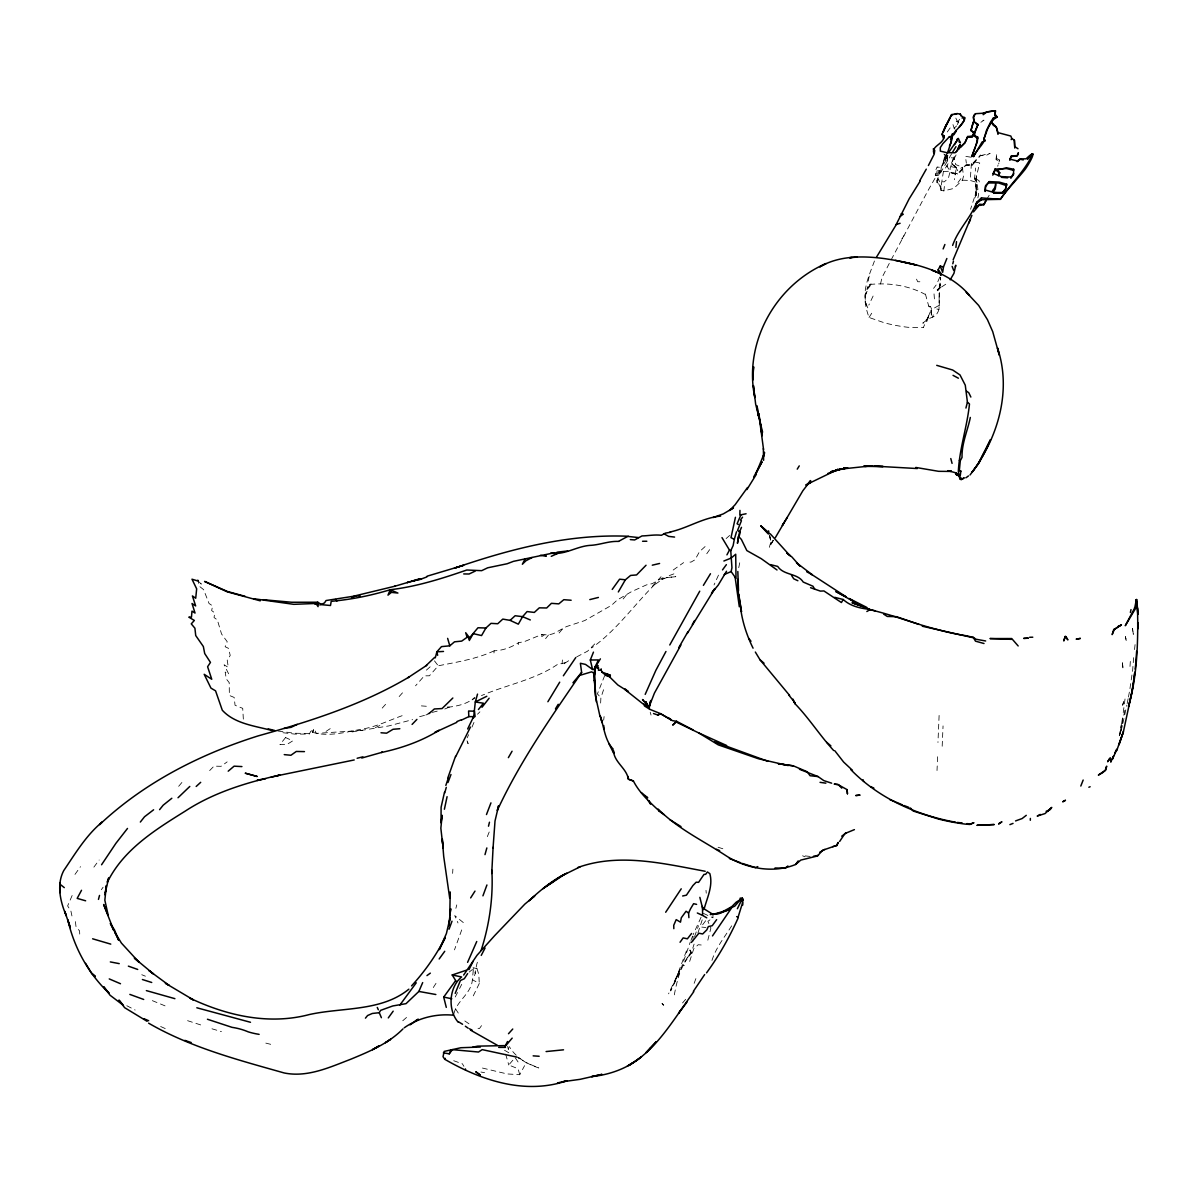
<?xml version="1.0" encoding="UTF-8"?>
<svg xmlns="http://www.w3.org/2000/svg" width="1198" height="1198" viewBox="0 0 1198 1198"><rect width="100%" height="100%" fill="white"/><g stroke="black" fill="none" stroke-linecap="round" stroke-linejoin="round"><path stroke-width="0.75" stroke-dasharray="5 3.75" d="M707.823 940.22L710.908 927.986L707.883 921.322L712.915 917.773L712.945 914.403M956.079 154.946L954.432 158.151L955.6 164.545L962.323 167.196L963.566 176.031L962.443 180.194L953.668 188.46L943.874 190.886L940.984 190.392L941.029 186.633L943.41 171.509L948.262 163.377L946.839 154.198M874.435 260.999C869.239 275.585 860.269 293.181 868.011 308.305L865.196 302.36L865.33 295.292L868.026 286.636C862.949 296.52 865.465 307.557 869.044 317.47L884.558 322.876A152.745 124.322 28.3 0 0 908.069 327.309L923.359 327.488L928.315 316.572L931.355 315.164L931.595 309.204L928.72 306.119L924.946 292.357M931.355 315.164L930.517 306.508L928.72 306.119M996.182 159.708L996.541 153.718L996.182 159.708L999.536 161.206L998.653 163.871M975.561 162.179L979.724 162.958L975.801 178.846L976.235 195.559L976.205 185.66L974.887 198.509L977.149 189.119L970.56 209.246M692.983 941.164L693.088 936.282M937.435 761.763L937.615 755.234M938.858 305.49L933.901 308.29L939.007 309.518L939.232 293.061L939.307 307.497L938.259 311.39L935.952 315.448L927.911 319.192L923.044 322.891L923.359 327.488M943.874 154.003L947.004 157.252L954.432 158.151L952.275 164.291L956.393 167.421L954.372 179.715M942.182 746.234L943.051 725.913M1122.511 723.487L1122.601 719.953M562.416 659.978L562.117 663.662L558.238 663.917C535.506 679.73 506.874 684.687 481.476 695.589M1132.574 671.374L1133.727 656.714M951.661 153.703L938.903 175.657L935.324 175.522L935.518 170.49L937.15 167.061L941.254 167.406L946.495 154.362L945.237 161.595L942.961 165.249L944.893 154.437L947.004 157.252M935.324 175.522L936.941 172.452L937.15 167.061M518.255 644.629L518.345 642.787L524.604 641.529L542.035 634.401L548.429 635.075L553.596 633.577L566.355 626.629L584.684 620.594L611.534 605.304L617.314 599.943L631.421 591.707L646.441 584.894L652.296 583.636L662.195 577.99L675.792 576.672L666.642 577.676L660.308 579.997L664.111 578.065L652.341 586.346L661.041 576.717M603.567 689.734L600.887 697.775L600.512 705.727M937.016 770.524L937.225 765.956M980.488 155.665L990.132 153.329L986.403 155.276L980.488 155.665L972.072 165.249L965.738 165.219L957.472 173.74L950.134 172.482L957.472 173.74L957.831 174.893L965.738 165.219L971.698 164.47L980.518 154.961M453.922 1013.628C456.992 1000.435 471.353 993.696 472.386 979.739C477.118 973.51 474.708 965.408 479.035 958.894M939.082 297.628L940.64 277.262L939.367 288.703L940.37 284.031L937.675 290.844L941.329 286.008L937.106 289.976L947.858 282.818M452.619 873.387L452.889 869.164M1129.999 666.432L1130.463 659.454M674.354 994.834C677.319 976.939 684.387 959.343 690.303 941.957M473.285 970.11L472.386 979.739L479.275 983.483L471.907 998.683M976.64 175.941L976.235 186.544L974.588 178.158L975.606 168.005M1120.489 730.57L1122.511 717.961L1119.291 735.797M1122.751 704.768L1123.604 701.848L1123.155 705.218M1134.521 649.586L1135.09 644.494M493.95 652.955L494.205 650.769C502.591 650.634 511.396 647.354 518.345 642.787M943.874 190.886L944.368 186.484M603.672 720.163L604.091 716.584M739.72 562.79L738.118 570.787M1125.027 698.958L1123.005 714.293M971.428 163.422L970.2 180.449L976.954 182.455L978.616 194.615L977.868 197.91M542.035 634.401L541.736 636.602L544.461 634.955M939.112 715.446L937.959 742.461M932.748 317.425L933.167 314.774M1129.954 688.595L1131.975 674.833M868.236 281.036L869.838 273.009M944.054 160.622L945.102 155.036L946.72 155.306L947.319 160.817L944.054 160.622L947.888 153.658M1122.855 723.307L1126.854 705.188M1128.441 697.026L1129.415 691.875M1127.168 703.57L1128.112 698.748M1123.814 715.221L1125.431 707.464M996.257 158.286L999.387 159.978L997.724 166.267M1121.193 730.436L1122.451 725.254M956.274 167.645L946.779 165.878L950.164 171.194L948.382 178.307L944.249 181.841L942.482 181.782M939.786 277.082L936.671 284.345L933.571 288.374M694.57 936.611L698.494 925.71M1119.426 735.662L1120.34 732.068M455.884 908.324L456.767 904.909M702.208 919.884L697.865 933.197M686.454 950.883L674.294 983.064L679.88 969.646L670.625 990.926L686.334 959.119L689.928 953.818L684.837 962.114L691.006 953.608L694.091 944.129M946.57 153.763L945.327 158.48L946.495 154.362M1119.92 734.688L1121.642 728.294M1122.586 705.487L1123.604 701.848M954.282 156.549L950.134 168.214L950.224 172.617L957.831 174.893M865.196 295.921L869.868 284.465L872.174 283.372L866.948 289.766M880.5 283.986L881.998 277.577L889.635 262.721M940.984 190.392L940.774 184.896L936.971 182.41L936.941 180.479L941.254 167.406L940.73 172.512L936.941 172.452M689.659 961.41L693.762 948.786L698.224 944.713L701.219 944.997M718.486 575.13L714.038 584.938M461.709 929.918L454.476 949.864M694.151 983.333L697.026 975.486M701.07 917.264L693.133 934.665M680.105 969.212L668.574 993.816M690.947 940.475L692.579 936.117M873.102 296.056L868.82 305.086M926.788 321.528L929.423 314.655L927.042 319.072L923.044 322.891M951.392 163.452L954.297 156.189M487.331 836.638L489.458 831.367M928.315 316.572L930.442 311.48M472.027 727.036L474.049 722.229M936.971 182.41L939.621 170.835L935.518 170.49M467.175 737.788L468.613 734.718M711.956 960.467C716.224 946.869 725.299 936.312 732.637 924.287M604.72 675.492L597.413 693.897L600.887 697.775M455.255 996.961L458.849 989.937M459.583 988.53L461.724 984.337M957.292 124.592L958.714 121.911L954.686 120.878L957.531 121.327L955.375 117.284L951.616 114.948M957.711 121.822L959.718 119.246M482.45 1068.047L507.098 1073.932L519.752 1074.711L524.574 1065.681M72.15 895.505L67.627 905.928L70.892 911.019L71.94 915.946M564.213 663.767L565.261 662.524L562.117 663.662L564.213 663.767L565.261 662.524M773.414 540.223L769.236 547.591L770.628 542.889L769.925 535.761M891.147 259.846L927.596 191.321L948.277 154.931M986.748 199.302L989.159 195.334M435.997 983.348L431.295 990.641M869.044 317.47L871.964 312.843M773.099 540.403L769.61 545.584L772.98 540.852M494.205 650.769C476.804 658.96 457.172 662.045 438.243 665.803L429.453 675.777L424.302 675.867L415.541 685.81M706.76 553.746L710.848 547.905M101.351 889.71L103.073 887.254M947.289 131.975L950.149 127.916M481.506 1025.653L479.514 1028.498L474.693 1027.809M74.98 874.405L80.506 866.663M93.878 867.127L99.164 860.014M957.996 182.53L960.871 178.682M705.652 920.753L700.935 927.012L705.922 927.507M545.584 638.654L548.429 635.075M623.17 598.97L626.404 594.957M178.667 786.307L182.575 781.695M559.122 632.963L562.641 628.815M576.672 656.893L587.574 651.173L596.904 641.769M964.135 166.822L966.157 164.935L972.072 165.249L975.606 161.131M519.752 1074.711L518.075 1068.751L508.746 1064.977L515.125 1057.609L519.662 1064.348M682.546 1002.936L685.66 999.357M399.159 696.562L403.891 691.261M382.237 708.078L387.014 702.732M654.752 584.474C633.547 605.634 616.386 630.492 591.587 647.983M209.65 770.584L213.993 766.136L221.076 766.316L227.141 761.883M477.493 714.218L479.904 711.837M447.693 707.269C457.127 706.206 467.594 704.065 474.663 697.416M955.106 129.249L954.132 128.216L956.588 125.925M705.083 546.573L699.437 551.754L695.02 559.78L691.006 562.117L688.925 562.027M936.941 180.479L938.528 179.056L940.774 184.896M426.383 670.146L432.778 664.441M402.768 1020.741L407.215 1016.862M726.123 538.546L729.657 535.476M469.152 972.117L471.832 969.946L476.984 968.703L478.826 974.453L479.275 983.483M673.201 570.023L683.609 562.611M955.091 166.387L957.711 170.595L962.323 167.196M980.877 122.286L984.022 120.144L980.623 121.283M326.036 731.409L331.996 727.456M419.629 716.674L425.829 715.026L431.19 711.627M564.393 663.422L569.619 660.143M472.087 699.872L475.172 697.94M375.318 727.62L380.635 725.134M277.996 731.035L294.558 733.251L310.192 733.52L312.543 732.263C327.413 736.92 344.814 732.547 359.954 729.447C375.873 727.291 389.859 719.848 404.699 714.787M444.772 709.006L450.613 706.58L447.303 707.12M425.829 715.026L429.094 713.694M669.203 575.609L675.328 573.348M432.358 712.376L437.225 711.118M352.077 731.933L388.751 725.928L412.621 719.624M869.868 284.465C888.482 282.533 908.339 285.364 924.931 294.244M943.41 171.509L950.164 171.194M362.38 730.391L316.302 733.386L313.981 728.474L312.543 732.263L314.415 729.627L310.776 731.289L309.264 734.104L294.558 734.075L279.763 732.352M957.187 121.956L958.714 121.911M919.869 281.77L917.713 281.74L916.365 278.805M962.443 180.194L970.2 180.449M421.382 705.892L426.323 706.266M810.177 856.435L802.046 855.582L804.966 856.78M970.829 157.178L965.408 156.339L966.352 163.168M480.952 1072.03L484.561 1072.689M265.821 1043.114L271.137 1044.431M682.74 964.959L684.417 965.393M476.984 968.703L473.09 967.67L475.501 973.57M211.971 1028.797L221.435 1031.598M200.665 1024.919L185.046 1019.857M718.066 847.241L723.263 848.888M453.698 1060.724L462.398 1063.809L463.911 1066.355M141.768 974.723L145.392 976.19M152.341 1000.644L165.579 1006.08M160.652 1026.521L167.9 1029.756M703.331 913.355L712.915 917.773M126.823 1005.736L135.134 1010.034M975.801 178.846L978.991 180.613L979.814 183.803M520.231 1058.927L517.761 1057.49L526.596 1062.881L538.771 1067.942C527.105 1064.079 515.724 1057.535 509.345 1046.648M504.523 1050.257L508.895 1052.817M464.839 1020.966L469.601 1024.23M952.275 164.291L956.393 167.421L957.711 170.595M463.327 922.58L454.701 915.557L457.995 922.954M663.767 1005.002L661.985 1003.34L663.917 1006.035M198.104 581.045L201.309 584.1L197.745 579.757L199.362 586.271L203.615 589.641L209.051 603.507L212.69 605.918L211.627 610.546L214.771 612.867L214.038 617.524L217.332 619.89L221.54 633.982L227.216 641.709L225.149 646.74L228.459 648.328L230.226 655.411L227.231 660.173L228.294 667.421L224.101 664.815L228.803 674.16L225.164 672.048L226.302 678.937L229.207 682.65L229.372 695.439L234.179 697.446L235.048 705.278L242.715 708.347L243.449 720.822M434.47 660.862L438.243 665.803M455.569 1008.866L459.208 1014.526M974.588 178.158L976.954 182.455M940.894 188.311L938.603 183.549L938.528 179.056M971.698 164.47L972.072 165.249M691.006 953.608L689.988 950.089L691.186 952.799M930.517 306.508L931.595 309.204M689.988 950.089L691.201 953.189M467.01 740.798L468.104 743.733L467.175 740.559M952.979 124.592L954.132 128.216M505.691 1054.195L508.746 1064.977M650.215 712.211L651.023 715.056M769.356 535.326L770.868 541.586L770.164 537.213M507.682 1046.213L508.401 1049.433L507.533 1041.496M999.387 159.978L999.536 161.206M75.429 921.621L75.968 926.443L79.577 930.966L79.832 936.237M705.996 890.339L706.251 893.199M934.036 293.899L934.635 301.791M1122.451 662.883L1123.065 669.457L1122.451 662.883M903.906 235.677L901.914 239.091L903.906 235.677M285.588 737.549L279.913 744.557L286.966 744.467L292.761 740.843L285.588 737.549M1125.895 638.759L1125.356 636.542L1126.375 641.739L1125.895 638.759M1132.934 631.391L1132.484 628.336L1133.353 634.341L1132.934 631.391"/><path stroke-width="1.5" d="M740.664 608.434C742.416 622.121 746.923 635.719 753.063 648.178M1014.392 140.241L1014.751 147.743L1014.392 140.241L1011.741 138.399L1010.842 136.048L998.024 132.634L996.287 127.063L991.615 122.376L993.352 125.326L996.287 127.063L998.024 134.236L998.024 132.634M104.93 894.801L106.367 885.577L104.84 900.222L108.284 915.631L103.627 904.49L113.93 930.801L110.336 923.463L114.544 930.022L118.677 940.235L114.843 932.329L121.402 943.066L139.193 962.443L134.341 958.071L153.584 974.034L149.076 970.65L169.128 985.385L165.339 983.214L193.372 999.881L189.958 998.159C227.081 1015.784 268.996 1025.233 309.354 1014.541C342.388 1007.233 381.234 1011.711 408.847 989.189M699.857 897.347L702.507 907.889L702.612 915.407L706.745 917.848M993.501 173.62L994.924 170.55L1006.664 167.825L1013.658 169.262L1013.508 174.579L1010.738 178.113L1013.583 173.485M594.822 668.02L594.537 680.599L594.208 672.422M1030.31 820.271L1030.355 818.429M739.96 510.393L739.84 515.035L746.084 513.762M976.1 145.168L977.568 138.519L974.408 136.048L974.498 133.577L977.987 124.427L974.318 121.941L973.15 117.105L975.576 113.69L983.303 113.196L987.182 111.758L983.214 114.679L983.303 113.196M1136.617 651.308L1135.719 664.051L1136.138 660.368M1136.378 599.509L1134.731 607.94L1125.266 625.73L1135.944 607.82L1136.378 599.509L1135.719 600.857L1137.067 601.98L1137.786 614.424L1137.396 607.191M933.826 153.194C931.116 145.871 944.024 144.224 944.159 136.003L941.987 134.236L951.631 114.589L957.172 113.585L960.392 114.124L960.661 115.113M974.408 136.048L974.558 132.469L977.987 124.427M1135.719 600.857L1135.974 607.356M954.551 144.629L958.37 138.549L948.696 152.401M959.718 478.167L958.34 471.323C959.508 448.396 967.205 426.623 969.481 403.966L967.415 402.154L965.274 385.187L959.987 374.914L952.695 370.017L936.731 365.345M970.949 130.537L973.33 122.046L970.949 130.537L974.229 133.083L970.964 130.178M973.974 132.065L972.342 136.737L967.595 136.976L964.974 142.862L960.751 147.01M977.568 138.519L977.643 137.036L974.423 135.673M973.48 211.911L979.829 204.364L983.887 204.454L986.209 199.946M983.872 139.193L986.478 130.432L990.731 121.807L993.456 117.913L997.215 117.045L995.134 114.319L995.448 110.74L987.601 111.818L995.448 110.74L994.954 115.637L997.215 117.045L993.262 119.605L987.991 127.916L983.872 139.193C986.493 141.319 974.633 151.876 973.51 156.743L982.105 141.978L985.085 140.945M975.307 208.212L976.55 203.54L981.357 199.752L981.462 197.91L1000.375 199.332C1007.623 188.775 1016.788 179.79 1024.709 169.891C1028.094 165.638 1040.358 144.838 1026.132 158.81L1020.516 158.915L1017.252 160.981L1009.884 159.124L1009.809 160.218L1011.501 155.83L1017.446 155.65L1018.42 152.73L1017.012 155.935L1011.456 156.564M979.769 205.442L983.887 204.454M989.383 181.617L985.565 185.63L985.145 191.47L985.505 186.738L989.383 181.617L999.192 182.081L1006.664 184.222L1005.901 188.116M456.333 981.611L452.215 974.977L461.589 976.969C449.025 987.167 447.513 1009.884 458.13 1022.134M992.798 175.163L995.014 169.083L1006.62 168.559L1013.598 170.356L1013.658 169.262M994.924 170.55L995.014 169.083M1136.498 607.476L1136.258 600.962M594.597 670.296L594.238 676.406L595.481 666.193L598.161 665.639L597.368 667.9L595.391 667.376L595.481 666.193M977.643 137.036L977.373 141.424L971.713 156.683L975.486 146.665M1017.207 161.715L1020.516 158.915M1027.57 159.379L1032.302 153.808M970.335 417.458C967.595 430.801 961.62 443.455 962.024 457.456L960.317 460.661L959.343 470.5L960.856 471.128L960.227 475.92M491.734 873.492L493.097 847.3M764.024 455.45L764.294 452.2L763.066 458.175L764.579 452.604L756.208 473.03L762.093 461.739L753.632 477.104M444.398 809.249L447.079 796.685M448.771 925.515L450.718 908.728L449.774 915.661L450.208 891.956L449.714 898.26L443.694 856.36L442.287 839.034L443.14 848.109M480.383 1047.037L460.901 1047.726L444.144 1051.425L443.035 1056.711L444.802 1059.317C481.401 1080.506 525.173 1095.002 566.849 1080.806L557.519 1082.932M955.914 247.447L956.513 241.622M493.052 847.989L495.014 821.019L498.593 805.73L497.29 810.447C519.947 761.509 551.305 716.868 581.629 672.452L580.386 663.273L585.508 664.411L592.576 669.442L594.043 669.397L598.386 659.933L590.314 660.008L592.576 669.442M1135.165 669.068L1136.153 660.293M993.262 119.605L993.456 117.913M738.312 536.419L737.459 543.338L739.57 531.792L741.487 527.345M1132.814 686.409L1134.746 672.587M1134.072 678.128L1134.82 672.243M952.23 133.951L951.152 142.277L952.635 134.011M994.954 115.637L995.134 114.319M473.584 717.931L475.306 701.968L477.523 694.106M735.437 517.296L730.99 537.677L734.314 539.325L733.131 545.614L730.75 550.706L731.948 567.732L731.139 571.566L736.006 578.484L735.707 554.255L731.169 558.058L723.877 561.008M1133.413 682.74L1131.825 692.489L1132.574 687.922M961.5 478.092L961.275 479.619L963.432 478.406L960.811 479.529L959.658 478.661M943.47 266.944L942.676 272.29L940.19 266.076L943.47 266.944L946.854 258.513M995.867 184.777L995.224 189.119L992.753 192.324M448.876 925.56L450.193 917.383L446.405 933.542L439.277 949.64L445.267 937.57C436.282 955.076 424.856 971.413 411.558 985.879M70.293 927.671L64.707 911.214L66.354 915.901C60.334 901.989 56.291 884.618 63.779 870.542C75.354 853.485 86.166 835.231 102.249 821.993L99.584 824.643C144.179 782.683 199.916 754.231 258.124 735.901C310.237 721.301 362.53 704.724 409.237 676.915L408.084 677.634L426.817 665.264M995.613 183.758L994.999 187.382L992.423 190.811M649.376 707.389L650.769 700.456L648.717 707.733L654.437 693.088L680.958 644.943M1130.388 612.463L1131.002 609.602M105.274 892.645L108.718 877.879L107.161 882.057M1006.664 184.222L1005.616 188.595L1002.217 193.073L993.591 193.192M833.688 750.547C819.836 735.422 809.234 718.456 795.038 703.765L792.971 699.138M967.595 136.976L972.387 136.003M955.345 266.959L955.749 265.237L953.967 273.324L950.179 279.823M444.488 792.237L441.104 807.227L441.014 822.816L442.167 815.314L440.849 828.222L442.601 843.766M976.894 202.267L975.636 207.583L979.829 204.364M488.485 826.201L489.473 822.217M965.932 408.054L967.415 402.154M944.159 136.003L943.545 138.309L941.987 134.236M952.784 263.785L953.443 261.284M973.6 134.296L972.342 136.737L967.729 136.392L964.989 142.502L955.091 152.76L946.764 152.67L940.31 151.113L940.31 147.564L942.796 143.73L949.37 136.737L952.395 136.078C953.713 130.118 971.413 119.321 960.826 115.787L960.392 114.124M435.278 657.852L436.881 651.802L441.478 646.62L449.804 645.812L454.521 641.814L461.679 641.11L467.115 637.276L469.571 637.83L477.972 627.767L485.924 628.007L491 623.364L497.739 623.739L502.801 619.096L510.093 620.369L518.33 624.158L522.598 616.671L527.09 611.564L534.308 612.433L539.31 607.835L546.677 607.985L551.424 603.328L558.792 603.882L563.809 599.689L571.146 600.243M98.461 899.399L99.524 895.43M958.714 148.911L959.927 144.584L956.438 151.757M971.892 215.385L953.144 259.816M481.207 950.164C489.488 924.347 493.351 897.257 491.839 870.182M484.995 854.623L486.852 847.944M447.797 777.966L455.495 756.342M444.653 793.091L446.285 787.385M734.314 539.325L736.485 531.807M712.496 935.923L731.978 907.335L734.703 906.212L739.585 900.626L740.229 898.141L741.996 898.141L742.625 902.618L738.118 917.069L736.665 916.62M947.259 153.584L951.032 142.487L949.445 145.991M1113.796 629.279L1112.163 634.626L1114.35 629.399L1121.373 624.787L1114.35 629.399M1110.816 762.018L1111.37 760.236M1065.127 636.692L1063.779 640.96L1065.262 636.333L1067.867 639.897L1065.816 636.452M1116.85 749.469L1112.358 759.277L1113.571 755.968M467.654 728.968L473.584 716.704M445.836 785.424L448.202 778.4M1134.491 607.73L1134.865 608.299M486.478 814.55L490.955 802.87M704.065 909.282C707.12 897.676 713.244 885.861 709.83 873.612L707.389 871.979L705.682 874.3L703.99 874.435L698.584 882.357L696.173 882.192L692.893 885.562L686.424 895.176L682.65 895.984M486.927 884.978L482.929 895.849M449.04 929.229L452.005 921.202M455.21 993.367L460.406 980.518L464.315 978.706L467.639 973.6M447.992 782.489L450.972 774.522M943.021 132.304L946.091 124.921M943.125 248.929L944.893 244.497M1080.806 786.053L1083.172 780.033M590.314 660.008L593.459 652.131M832.67 846.657L836.938 845.608L838.226 842.389L836.399 845.474L824.389 849.667M443.38 1052.832L449.25 1053.836L450.912 1049.747M984.007 643.506L975.516 641.17L973.21 637.321L965.932 635.719A171.988 110.171 3.6 0 1 936.866 629.369C914.329 623.679 892.705 614.918 869.973 609.677L866.858 611.519M738.282 917.653C729.627 936.986 719.1 955.675 706.55 972.866M554.285 552.772L513.433 561.353L507.158 563.749L487.706 567.792L481.671 570.667L466.786 570.008C442.002 578.604 416.395 586.691 390.219 589.73L387.987 595.151L391.387 592.366L397.916 593.055L390.219 589.73C370.856 595.571 351.463 599.494 331.217 601.321L330.498 605.499L321.783 604.705L317.769 602.235L291.668 602.25L263.186 599.704M942.901 132.514L944.443 128.815M928.405 165.519L934.215 154.138L934.754 150.424L933.197 149.001M1116.701 750.667L1123.395 731.783L1131.751 692.714L1128.531 706.491C1136.228 679.311 1137.801 650.664 1137.711 622.541L1137.83 628.935L1137.546 608.389M900.102 223.292L896.209 224.475L909.207 198.748L920.319 180.853M1110.935 761.658L1112.942 757.106M381.398 1017.701L379.257 1012.699L380.575 1010.378L392.749 1005.961L406.032 1003.654L418.866 991.435L422.684 982.585M847.121 789.647L847.435 793.78L847.121 789.647L837.836 784.51L834.197 784.121L838.39 784.645L841.76 788.149M998.368 175.762L999.581 172.991M986.643 447.917L990.476 439.711L978.152 463.881L971.967 472.386C998.099 437.345 1011.831 390.608 997.515 347.944L999.297 355.147L992.723 331.666L987.452 319.686L978.676 305.46L966.157 292.072L969.541 295.397C948.651 270.853 915.182 263.32 884.753 258.648C863.024 255.728 839.289 255.518 819.761 266.869L825.976 263.545C775.226 285.438 743.404 342.913 754.815 397.541L753.422 385.591L755.639 404.1L762.602 432.179M958.34 148.133L959.808 144.808M968.823 223.172L970.455 219.489M455.644 756.717L470.455 727.066M737.384 908.713L742.446 898.305L743.089 900.596L742.446 898.305L736.186 902.199L731.723 906.721L719.639 913.34L712.945 914.403L702.507 907.889M645.198 694.376L655.845 670.386L665.953 651.487M869.973 609.677L875.184 610.785M950.254 117.464L944.578 128.246M476.744 941.508L467.594 962.353M1011.157 139.627L1011.741 138.399M688.895 917.653L688.58 912.981L690.602 908.683L693.597 903.696L696.592 904.37M1032.721 153.868C1024.949 171.164 1010.648 183.638 1000.375 199.332L981.357 199.752M1114.994 752.688L1116.596 749.409M468.972 969.676L473.03 961.425M1009.884 159.124L1011.501 155.83M983.858 204.813L986.748 199.302M998.398 175.402L999.701 172.767L997.11 170.176M703.391 585.358L710.474 573.737M952.635 245.395C958.086 229.432 971.039 217.557 976.714 202.207L981.462 197.91M595.376 666.882L600.393 658.87M988.365 444.533L979.051 462.877L970.021 474.992M981.806 457.441L984.576 452.005M525.188 558.687L522.358 564.258L525.877 560.784L532.062 557.549M653.524 713.544L657.972 715.071L660.323 713.619L672.422 720.657L676.571 721.286L672.917 724.94L676.571 721.286L692.983 729.852M919.735 180.763L926.279 169.158M507.533 1041.496L504.852 1046.663L512.175 1038.127M668.17 717.587L671.344 719.893L660.532 713.649L657.972 715.071M481.237 955.39L485.085 948.022M726.931 554.854L729.462 550.077L721.99 537.617M687.832 631.945L678.622 647.863M876.562 257.031L896.598 224.086M669.772 644.973L699.737 591.183M81.524 890.279L77.181 898.38L85.627 900.791M444.802 1059.317L445.312 1058.373M951.631 114.589L946.51 124.622M646.036 565.246L636.572 574.935L630.612 575.429L625.356 579.802L618.333 591.947M938.094 269.894L940.924 273.264L940.969 275.375L938.094 269.894L940.19 266.076M601.875 672.033L606.053 675.507L606.982 674.145L610.411 675.268L601.875 672.033L601.306 670.251L598.461 670.266L598.581 667.855L597.368 667.9M775.361 537.602L802.84 490.776L810.657 480.563L806.434 485.4L810.851 482.285L807.602 483.917M600.557 669.996L601.201 668.873M692.324 624.517L694.585 620.549M665.684 912.247L681.228 888.811M1047.95 811.106L1051.769 807.392L1045.03 813.577L1037.213 816.063L1040.253 814.43M508.371 757.645L512.07 751.221M955.974 146.65L952.47 152.446M107.565 881.863C123.679 849.337 155.396 829.72 185.151 811.166C213.708 792.432 246.833 782.414 279.883 775.061L271.062 777.262M469.272 640.541L473.24 633.652L481.566 635.554L485.924 628.007M834.751 597.338L843.212 599.509L841.415 602.534L823.91 590.943L820.375 591.108L810.567 587.709M455.465 980.863L443.694 997.095L446.285 1007.383M726.527 571.236L718.216 585.103L711.492 593.25L714.877 588.577L687.278 633.457M704.649 974.558L693.387 991.315M555.468 708.842L558.223 704.304M686.963 1002.157L678.562 1013.313L693.762 991.674M463.656 975.037L477.029 955.27L494.654 935.638L524.889 904.071L534.727 895.939L528.947 900.791C540.433 890.249 552.592 879.931 566.744 873.177M559.706 682.171L547.89 701.729M797.239 469.152L799.261 465.887M787.356 517.311L782.339 525.443L784.211 522.403M468.718 639.208L469.571 637.83L465.693 632.724L467.115 637.276M756.417 474.198L746.893 489.593M470.649 897.901L474.992 891.102M747.507 487.526L735.153 504.672L729.552 510.498L733.476 507.892L723.352 513.867L713.154 517.536M1110.261 757.69L1107.641 761.748L1109.573 758.693L1110.651 760.46M953.893 134.73L956.348 130.941M839.648 841.46L844.904 833.553L854.399 829.63M575.774 657.567L563.36 675.777M101.56 864.761L115.921 843.302L127.497 828.447M950.478 139.492L952.395 136.078M681.527 1009.195C666.537 1030.46 651.008 1053.581 627.393 1065.995M658.166 809.084C677.574 828.642 703.271 840.816 726.198 855.836C746.025 868.7 773.683 873.612 795.667 864.462L798.168 860.928M482 707.269L489.128 698.209M680.045 942.257L683.159 937.899L687.397 938.813L691.56 933.482M741.023 514.601L737.099 523.751L738.312 524.499M742.55 517.177L740.499 520.022L741.412 520.756L737.534 530.489L740.304 532.062L738.971 536.869L741.367 539.429L746.848 550.586L761.209 558.657L777.023 569.978M439.172 958.969L444.728 951.287M388.287 1017.911L393.184 1011.172M716.644 919.645L712.226 925.71L708.303 926.608L706.805 929.888L702.687 933.961L698.868 933.227L691.396 942.437M399.877 1005.062L416.26 982.794M722.514 569.904L726.377 564.647M449.25 1053.836L452.395 1049.643L478.526 1052.024L482.21 1049.628L517.087 1057.145M572.958 682.77L581.629 672.452M612.223 589.416L619.591 579.173L625.356 579.802M140.331 822.053L144.524 816.766L153.614 809.788M478.436 709.516L483.468 703.226L475.306 701.968L486.792 696.278M159.589 809.653L163.183 805.191L171.823 798.272M365.435 1018.15L367.576 1015.53L372.308 1013.463L379.257 1012.699M795.667 864.462L800.803 860.089L817.515 855.971L822.861 850.026M649.78 1048.624L656.249 1041.781L646.007 1052.668L650.005 1048.355M1005.571 189.329L1002.217 193.073L994.055 192.519L985.22 190.003M508.491 1033.724L512.759 1029.022M412.082 724.416L416.904 719.399M178.023 797.748L189.793 786.457M959.179 127.243L964.3 120.399L964.824 117.733L962.024 118.018M434.604 657.417L425.515 666.148M975.576 113.69L973.749 115.487L973.689 119.351L974.318 121.941L977.957 125.161M712.945 914.403L728.519 909.941L731.424 907.2M787.88 865.974L785.409 868.28L775.016 867.981M196.173 786.472L200.695 782.324M510.093 620.369L515.125 615.742L522.598 616.671L530.31 619.95M956.813 139.537L957.981 138.474M429.213 713.514L434.335 708.961L442.062 708.572L452.844 698.015M1018.165 160.876L1020.067 159.214L1023.257 159.948M1101.995 773.159L1105.724 770.134L1106.682 766.136L1105.17 770.389L1098.371 775.076L1101.351 773.399M402.962 1028.917C388.571 1043.533 369.298 1051.574 350.655 1059.272C329.54 1067.343 307.362 1077.706 284.181 1072.959C237.893 1059.856 190.527 1047.471 148.612 1023.167M404.22 1027.824C418.297 1017.851 436.327 1013.523 453.368 1015.2M228.204 771.183L234.104 766.166L241.921 766.585M1026.282 815.329L1022.104 818.563L1015.56 820.915M542.709 888.826L565.351 873.836M966.067 477.717L968.463 475.935M543.907 887.928L560.589 876.472L580.311 866.723M841.73 836.174L846.387 832.775M831.667 783.178L823.85 780.632L818.054 776.574L810.058 775.72L807.317 771.812L793.39 765.866L778.341 763.74L793.39 765.866M426.967 975.591L430.337 973.135M628.995 1065.516L641.499 1056.771C627.393 1068.421 609.692 1074.801 591.602 1076.613L601.995 1074.351L580.057 1079.338L563.24 1081.644M998.713 824.029L1001.917 821.813L998.728 823.67M900.057 216.404L903.277 214.202L901.151 213.828M410.09 1024.844L418.342 1019.199L415.302 1020.831M670.64 532.241L665.444 533.11L661.401 535.281C654.677 534.443 648.447 535.791 641.978 535.94L634.626 539.954L630.313 539.594M547.516 885.247L552.563 882.147M628.965 1065.067L633.682 1062.267M819.687 852.257L824.853 849.397M1046.139 811.301L1050.616 809.384M351.523 597.547L354.788 595.915L395.205 586.136M297.194 724.371L291.084 727.336L284.046 728.444M810.013 482.899L838.211 469.257L827.803 473.51M475.142 571.117L469.092 574.007L463.716 573.932M618.587 541.406C609.183 540.972 600.632 544.596 591.453 545.3C577.241 545.689 564.977 555.468 550.721 553.117M461.559 720.058L468.792 716.629L475.097 716.614L474.483 711.208L468.598 711.013L468.792 716.629M805.73 484.92L808.485 483.633M551.26 556.336L557.429 553.536L555.962 552.772L557.774 552.068L567.612 550.975M319.851 605.02L324.508 602.923L326.051 600.527L356.12 595.84L353.006 597.098M757.78 866.603L755.459 867.622L742.311 863.444M724.191 574.561L731.139 571.566M1117.674 626.644L1121.238 625.146M456.767 722.364L434.979 732.352L439.097 730.316C421.441 741.248 401.63 748.166 381.458 752.479L382.402 752.209L361.751 758.049M457.052 721.51L461.17 719.833M427.057 576.208L463.671 565.276L454.327 568.211C509.959 549.103 567.567 533.979 626.913 536.21M1009.884 824.628L1013.044 823.4M728.519 909.941L719.639 913.34L710.279 914.553M1088.847 787.236L1090.135 786.742M419.764 579.562L426.922 576.897M1032.781 637.201L1029.621 637.276M954.791 114.424L957.172 113.585M579.742 675.387L591.602 671.838L594.807 673.725M452.215 974.977L466.217 970.26M394.412 586.361L407.949 582.363M829.69 472.881L840.083 469.302L831.352 471.623M418.821 579.008L407.125 582.587L421.576 578.829L411.768 581.3L414.253 580.656M577.81 867.532C619.081 852.617 663.662 863.593 705.203 871.275M669.967 532.017C687.397 528.288 702.807 517.686 720.612 516.098M589.805 599.599L598.401 597.443M357.124 758.274L362.904 756.837M652.281 565.186L659.589 563.464M260.909 779.524L256.971 780.422L265.597 778.745M472.611 1047.232L477.643 1046.139L504.837 1045.614M813.457 856.285L818.384 855.312M830.918 471.668L847.75 467.864L839.738 469.287L840.936 469.107M276.843 775.825L354.219 759.951M842.494 468.912L868.34 466.187L864.671 466.396L883.136 466.501L868.116 466.157L872.249 466.037M563.524 1049.822L546.093 1051.559M963.491 478.002L964.704 477.882M852.033 257.48L849.562 257.705L857.364 257.091M399.833 728.713L393.064 729.283L386.58 733.176L380.994 732.772M951.167 471.428L938.618 471.323L915.811 467.445M846.627 467.804L843.677 468.029L844.77 467.969M443.5 651.442L436.881 651.802L437.644 655.306M949.37 136.737L952.47 136.587M863.848 465.932L866.648 465.842M1006.859 638.684L1011.546 639.343L989.967 638.564L1011.726 638.549L1018.165 645.962M642.562 541.271L646.83 541.241M994.055 192.519L1002.337 192.474M498.697 1047.396L505.466 1047.381M354.788 595.915L360.104 595.93M989.219 182.95L998.623 182.98L1006.575 185.69M304.457 751.61L296.295 751.46L290.919 755.264L284.24 754.62M627.872 536.419L638.429 537.558M951.197 470.844L947.888 470.709L955.091 472.611L956.528 474.827L959.538 475.232M1011.217 177.079L1001.438 176.615L992.902 173.321M874.72 466.142L917.339 468.553M533.155 1055.857L539.16 1056.262M1001.393 177.349L1007.623 177.858M625.027 688.85L628.426 691.68L617.854 684.986L607.296 674.624M418.866 991.435L435.847 994.52M957.367 822.442L962.174 822.981M674.579 537.078L668.634 536.375L663.842 533.739M253.632 598.701L293.765 604.331L316.122 603.448L318.054 606.637L317.769 602.235L314.7 603.867L318.144 604.631M820.046 782.339L825.856 783.163M966.936 823.595L970.051 824.089L973.914 822.726L969.901 824.464L965.094 824.089A162.104 114.364 17.8 0 1 938.363 818.998L913.205 811.031L910.39 807.976M540.433 555.318L546.273 556.291L544.955 554.794M1032.272 154.168L1033.11 154.302M985.655 640.975L976.011 639.238L973.21 637.321M788.254 765.582L758.349 758.723L718.246 744.856L698.793 732.966L676.181 722.05M955.779 822.262C916.68 815.194 878.808 798.362 850.85 769.67M110.321 961.919L119.231 963.626M959.373 460.466L960.317 460.661M443.694 997.095L451.796 998.758M900.986 261.598L916.665 265.132L895.34 260.355M973.061 637.695L922.265 626.21M245.081 596.319L227.41 591.468L204.588 581.419L227.156 591.797L260.251 600.842M92.62 938.798L110.77 944.129M146.366 990.611L174.893 998.668M627.917 776.409L628.366 779.194L633.398 780.991C639.462 792.956 649.915 802.346 659.484 811.241M268.187 728.878L274.567 730.451M274.417 731.214C256.911 726.048 235.347 724.535 222.289 710.219L215.565 690.842L210.953 688.116L204.184 674.294L211.761 679.266L207.598 666.732L210.459 662.404L204.708 653.539L203.346 646.516L195.723 635.554L194.915 628.201L191.261 623.859L194.346 620.459L188.82 617.15L191.47 617.075L191.98 611.13L195.034 613.047L192.024 603.507L195.648 605.933L192.414 595.915L195.708 598.266L196.667 588.847L191.994 579.203L198.104 581.045M770.434 564.602L777.697 566.414C783.627 575.504 797.628 573.063 803.229 582.063L812.978 586.241L814.76 589.266M250.487 1022.283L196.816 1007.773M633.398 780.991L628.366 779.194C626.689 768.188 614.14 762.377 613.496 750.832M648.687 706.94L642.982 703.87L625.146 689.704M714.667 741.876L768.068 761.374M142.412 979.53L151.727 982.48M818.054 776.574L799.44 769.251M918.941 624.398L896.448 616.671L887.269 616.446L883.6 614.08M207.434 1019.243L232.023 1027.345A66.938 50.586 -17.6 0 1 248.211 1031.852A71.506 53.101 -14.2 0 0 259.127 1034.353M860.658 605.709L852.018 602.774L870.003 609.363C860.464 608.419 850.445 606.233 843.212 599.509M606.053 675.507L610.381 676.975L607.087 674.983M184.836 1040.373L191.186 1042.53M729.387 858.517L740.634 862.77M129.848 994.4L143.7 999.461M128.366 966.142L137.71 969.452M935.848 271.632L931.879 270.134L939.517 273.429M904.101 805.55L908.818 807.377M660.532 713.649L649.915 709.366L644.479 705.966L643.91 704.139M889.785 799.605L894.696 801.537M120.489 983.738L109.243 978.916M716.464 849.262L719.654 850.595M143.985 1018.734L148.687 1020.726M896.269 802.226L902.528 804.936M698.793 732.966L726.632 745.5M697.326 912.996L702.612 915.407M797.868 580.731L793.735 578.799L791.489 575.31M956.528 474.827L955.705 472.911L958.37 474.168M469.421 1028.783L471.997 1030.01M866.828 607.431L849.172 598.521L856.615 603.403M870.766 786.622L873.881 788.119M729.462 550.077L730.75 550.706M953.039 375.348L958.4 378.209M811.45 574.306L846.058 596.784L835.845 591.542L855.312 602.429M806.703 571.745L812.229 574.74L796.475 562.761L799.47 565.591M470.529 1030.13L497.425 1045.33M669.877 819.672L680.988 826.59M960.856 471.128L959.343 470.5M997.05 171.254L999.701 172.767M458.28 1021.684L462.563 1024.26M147.084 1021.325L124.622 1007.668L118.961 1000.09L123.454 1005.422L110.096 995.268L103.717 986.793L109.093 993.277C88.382 973.645 74.171 947.753 67.822 919.824L69.948 926.354M664.111 814.655L658.975 811.106M644.824 795.936L647.729 797.808L641.379 792.582M1014.811 146.65L1017.986 148.732M688.58 912.981L686.065 911.259L681.318 917.743L680.494 922.175L676.211 919.63L673.725 925.32L673.83 928.675M966.576 391.207L968.778 392.734L970.859 397.047M465.348 1026.222L468.133 1028.169M958.939 141.783L960.407 142.832L958.37 138.549M60.709 884.783L64.288 887.628M852.482 770.329L843.632 762.063L834.826 750.772M826.77 742.371L830.888 745.86M755.339 652.041L760.026 659.784L764.039 663.198M91.887 973.465L95.331 976.475M95.151 976.31L91.437 973.061L85.582 963.357M762.452 527.27L767.334 531.687L760.715 525.742L768.232 533.904M789.602 695.424L760.026 659.784M770.209 533.784L790.066 555.737L786.757 552.877L791.908 556.965L800.129 566.265M955.705 472.911L960.227 477.717M335.35 599.464L336.923 601.022M788.943 695.229L795.202 703.046M644.045 701.249L642.517 699.542L648.148 706.431M602.085 722.664L600.228 715.97C604.151 727.156 604.661 740.229 613.241 749.184M748.735 638.339L750.996 641.259M648.343 800.818L650.619 804.098L649.166 800.953M983.902 138.459L985.31 140.495M608.973 743.793L613.75 753.347L613.406 750.577M793.9 701.624L795.038 703.765M649.481 708.857L645.722 701.579L647.579 705.472M377.265 1007.443L378.328 1009.764M390.219 589.73L391.387 592.366M959.868 478.062L960.392 479.23M952.111 266.345L953.578 270.164M863.084 779.748L863.623 781.44M447.633 638.369L449.804 645.812M950.793 458.549L952.066 463.386M600.033 716.554L595.181 694.765L594.478 680.06L596.379 701.938M761.015 426.728L758.723 413.325L763.56 449.594M601.141 718.276L601.83 722.02M761.434 431.505L762.168 435.728L760.61 424.601L761.224 429.768M768.592 530.864L769.101 533.844M739.331 606.847L735.093 577.077M702.387 906.407L702.867 909.881M603.762 725.599L604.062 729.253M738.507 590.779L737.833 571.491M738.777 594.328L741.502 611.774L738.342 592.95L737.818 579.323M465.423 1068.916L465.498 1070.009M1136.917 599.629L1137.067 601.98M742.625 902.618L742.79 904.999M594.103 673.74L595.002 687.892M763.351 448.576L763.605 460.317M964.435 117.299L964.45 119.096M59.9 882.806L59.975 892.645M619.037 541.122A31.927 1.048 -30.3 0 1 628.246 536.195M753.033 372.698L752.748 380.11L753.617 366.798L753.033 372.698M1123.395 731.783L1118.962 744.632L1123.395 731.783M390.473 1039.385L385.561 1042.589L390.473 1039.385M372.608 1049.583L379.077 1045.884L372.608 1049.583M1065.396 800.339L1062.866 801.702L1065.396 800.339M1080.311 638.429L1076.373 639.118L1080.311 638.429M859.805 795.128L855.851 795.532L859.805 795.128M1023.796 638.399L1028.198 638.19L1023.796 638.399M994.115 824.538L977.149 825.302L994.115 824.538M257.106 776.454L245.395 773.234L257.106 776.454M480.308 1075.085L475.98 1071.925L480.308 1075.085M758.244 415.676L757.136 406.212L758.244 415.676"/></g></svg>
